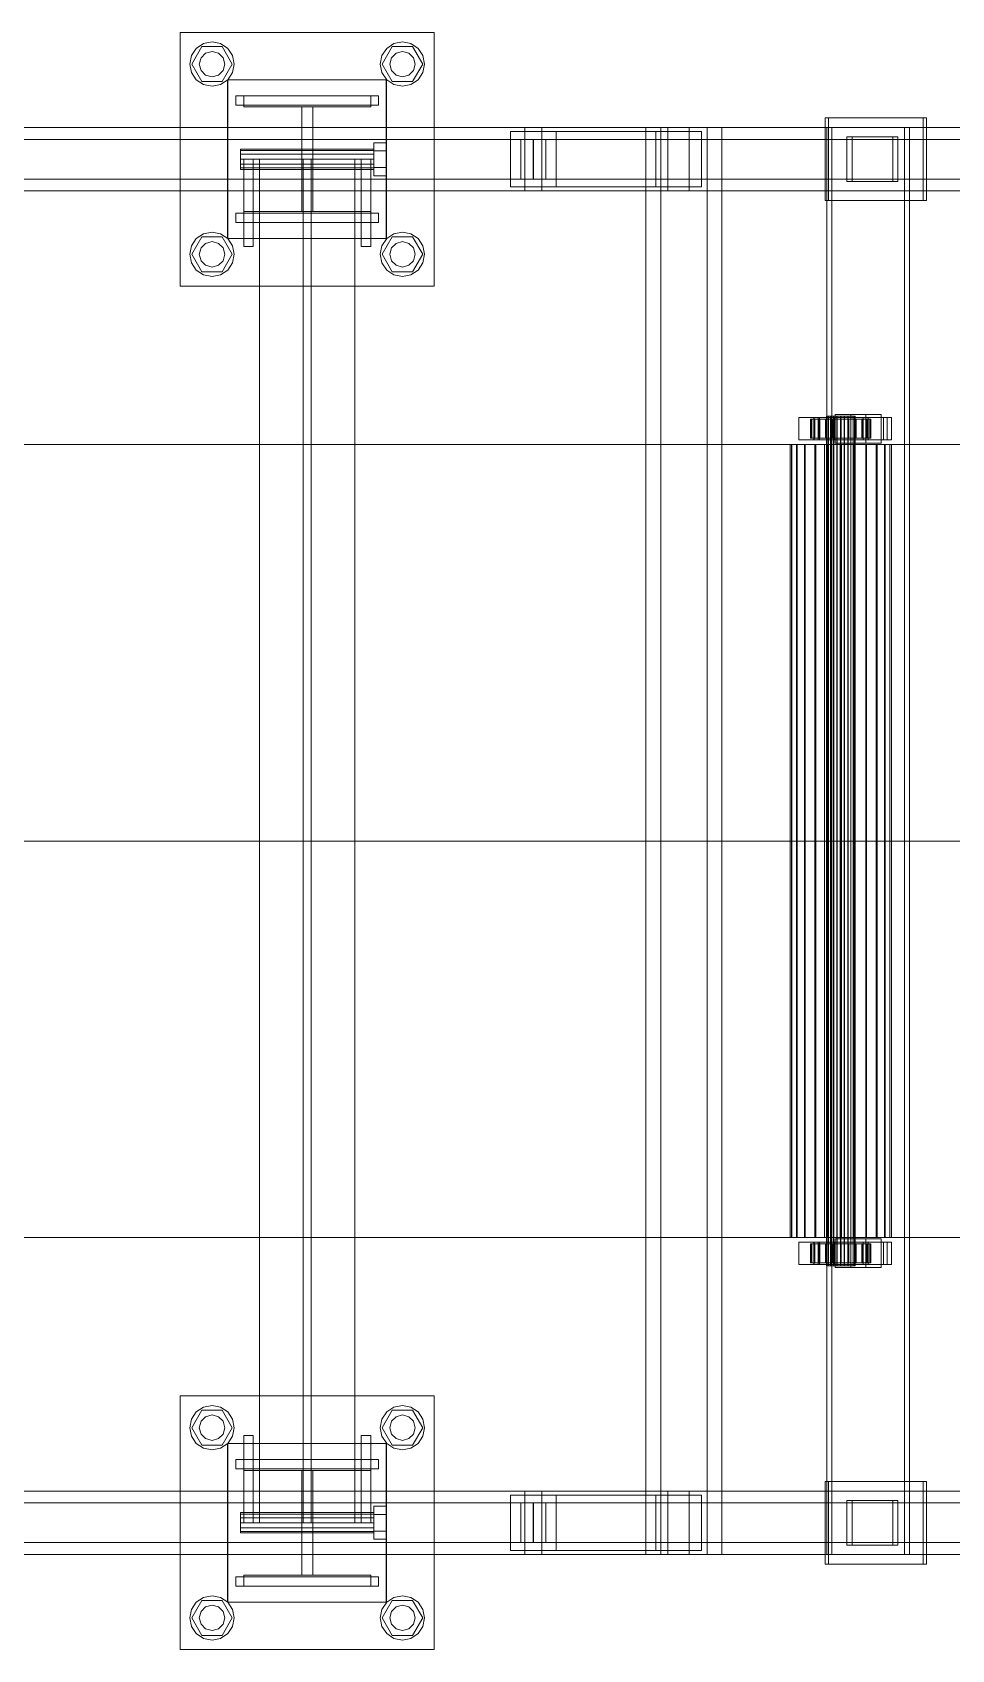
# Model space of a CAD drawing. Header units: millimetres. Extents: x -2500 to 58855, y -53268 to 6837.
# Drawn here: x 32913 to 33492, y -18510 to -17490 of the extents above; entities that cross this region are included whole.
import ezdxf

# ---------------------------------------------------------------- set-up
doc = ezdxf.new("R2010")
doc.units = ezdxf.units.MM
doc.layers.add('superior_C03', color=7, linetype='Continuous', lineweight=0)

msp = doc.modelspace()

# ---------------------------------------------------------------- linework, layer by layer
at = {"layer": 'superior_C03'}
for p, q in [((33005.949, -17650), (33005.949, -17490)), ((33005.949, -17490), (33165.949, -17490)), ((33165.949, -17490), (33165.949, -17650)), ((33013.015, -17504.642), (33016.05, -17500.101)), ((33013.149, -17510), (33019.549, -17498.915)), ((33016.05, -17500.101), (33020.592, -17497.066)), ((33019.021, -17506), (33021.949, -17503.072)), ((33019.549, -17498.915), (33032.349, -17498.915)), ((33020.592, -17497.066), (33025.949, -17496)), ((33021.949, -17503.072), (33025.949, -17502)), ((33025.949, -17496), (33031.307, -17497.066)), ((33025.949, -17502), (33029.949, -17503.072)), ((33029.949, -17503.072), (33032.877, -17506)), ((33031.307, -17497.066), (33035.849, -17500.101)), ((33032.349, -17498.915), (33038.749, -17510)), ((33035.849, -17500.101), (33038.884, -17504.642)), ((33133.015, -17504.642), (33136.05, -17500.101)), ((33133.149, -17510), (33139.549, -17498.915)), ((33136.05, -17500.101), (33140.592, -17497.066)), ((33139.021, -17506), (33141.949, -17503.072)), ((33139.549, -17498.915), (33152.349, -17498.915)), ((33140.592, -17497.066), (33145.949, -17496)), ((33141.949, -17503.072), (33145.949, -17502)), ((33145.949, -17496), (33151.307, -17497.066)), ((33145.949, -17502), (33149.949, -17503.072)), ((33149.949, -17503.072), (33152.877, -17506)), ((33151.307, -17497.066), (33155.849, -17500.101)), ((33152.349, -17498.915), (33158.749, -17510)), ((33155.849, -17500.101), (33158.884, -17504.642)), ((33011.949, -17510), (33013.015, -17504.642)), ((33013.015, -17515.358), (33011.949, -17510)), ((33019.549, -17521.085), (33013.149, -17510)), ((33017.949, -17510), (33019.021, -17506)), ((33019.021, -17514), (33017.949, -17510)), ((33038.749, -17510), (33032.349, -17521.085)), ((33032.877, -17506), (33033.949, -17510)), ((33033.949, -17510), (33032.877, -17514)), ((33038.884, -17504.642), (33039.949, -17510)), ((33039.949, -17510), (33038.884, -17515.358)), ((33131.949, -17510), (33133.015, -17504.642)), ((33133.015, -17515.358), (33131.949, -17510)), ((33139.549, -17521.085), (33133.149, -17510)), ((33137.949, -17510), (33139.021, -17506)), ((33139.021, -17514), (33137.949, -17510)), ((33158.749, -17510), (33152.349, -17521.085)), ((33152.877, -17506), (33153.949, -17510)), ((33153.949, -17510), (33152.877, -17514)), ((33158.884, -17504.642), (33159.949, -17510)), ((33159.949, -17510), (33158.884, -17515.358)), ((33016.05, -17519.899), (33013.015, -17515.358)), ((33020.592, -17522.934), (33016.05, -17519.899)), ((33021.949, -17516.928), (33019.021, -17514)), ((33032.349, -17521.085), (33019.549, -17521.085)), ((33025.949, -17524), (33020.592, -17522.934)), ((33025.949, -17518), (33021.949, -17516.928)), ((33029.949, -17516.928), (33025.949, -17518)), ((33031.307, -17522.934), (33025.949, -17524)), ((33032.877, -17514), (33029.949, -17516.928)), ((33035.849, -17519.899), (33031.307, -17522.934)), ((33035.68, -17620), (33035.68, -17520)), ((33035.68, -17520), (33135.68, -17520)), ((33038.884, -17515.358), (33035.849, -17519.899)), ((33035.949, -17620), (33035.949, -17520)), ((33035.949, -17520), (33135.949, -17520)), ((33136.05, -17519.899), (33133.015, -17515.358)), ((33135.68, -17520), (33135.68, -17620)), ((33135.949, -17520), (33135.949, -17620)), ((33140.592, -17522.934), (33136.05, -17519.899)), ((33141.949, -17516.928), (33139.021, -17514)), ((33152.349, -17521.085), (33139.549, -17521.085)), ((33145.949, -17524), (33140.592, -17522.934)), ((33145.949, -17518), (33141.949, -17516.928)), ((33149.949, -17516.928), (33145.949, -17518)), ((33151.307, -17522.934), (33145.949, -17524)), ((33152.877, -17514), (33149.949, -17516.928)), ((33155.849, -17519.899), (33151.307, -17522.934)), ((33158.884, -17515.358), (33155.849, -17519.899)), ((33040.949, -17530), (33130.949, -17530)), ((33040.949, -17536), (33040.949, -17530)), ((33045.949, -17537), (33045.949, -17530)), ((33045.949, -17530), (33125.949, -17530)), ((33125.949, -17530), (33125.949, -17537)), ((33130.949, -17536), (33130.949, -17530)), ((33040.949, -17536), (33130.949, -17536)), ((33125.949, -17537), (33045.949, -17537)), ((33082.449, -17603), (33082.449, -17537)), ((33082.449, -17537), (33089.449, -17537)), ((33089.449, -17537), (33089.449, -17603)), ((33223.029, -17550), (32067.364, -17550)), ((32078.137, -17550), (33233.801, -17550)), ((33313.247, -17550), (32157.583, -17550)), ((32171.048, -17550), (33326.713, -17550)), ((33242.861, -17552.5), (33213.969, -17552.5)), ((33213.969, -17552.5), (33213.969, -17587.5)), ((33305.534, -17552.5), (33213.969, -17552.5)), ((33223.029, -17550), (33223.029, -17590)), ((33233.801, -17550), (33223.029, -17550)), ((34378.693, -17550), (33223.029, -17550)), ((33233.801, -17590), (33233.801, -17550)), ((33233.801, -17550), (34389.466, -17550)), ((33242.861, -17587.5), (33242.861, -17552.5)), ((33242.861, -17552.5), (33334.426, -17552.5)), ((33337.895, -17550), (33299.372, -17550)), ((33299.372, -17550), (33299.372, -18450)), ((33308.798, -17550), (33299.372, -17550)), ((33305.534, -17587.5), (33305.534, -17552.5)), ((33305.534, -17552.5), (33334.426, -17552.5)), ((33308.798, -18450), (33308.798, -17550)), ((33308.798, -17550), (33347.32, -17550)), ((33313.247, -17550), (33313.247, -17590)), ((33326.713, -17550), (33313.247, -17550)), ((34468.912, -17550), (33313.247, -17550)), ((33326.713, -17590), (33326.713, -17550)), ((33326.713, -17550), (34482.377, -17550)), ((33334.426, -17552.5), (33334.426, -17587.5)), ((33337.895, -18450), (33337.895, -17550)), ((33337.895, -17550), (33347.32, -17550)), ((33347.32, -17550), (33347.32, -18450)), ((33474.002, -17544), (33412.367, -17544)), ((33412.367, -17544), (33412.367, -17596)), ((33414.521, -17544), (33412.367, -17544)), ((33462.26, -17550), (33413.337, -17550)), ((33413.337, -17550), (33413.337, -18450)), ((33416.569, -17550), (33413.337, -17550)), ((33414.521, -17596), (33414.521, -17544)), ((33414.521, -17544), (33476.157, -17544)), ((33416.569, -18450), (33416.569, -17550)), ((33416.569, -17550), (33465.492, -17550)), ((33462.26, -18450), (33462.26, -17550)), ((33462.26, -17550), (33465.492, -17550)), ((33465.492, -17550), (33465.492, -18450)), ((33474.002, -17596), (33474.002, -17544)), ((33474.002, -17544), (33476.157, -17544)), ((33476.157, -17544), (33476.157, -17596)), ((33220.59, -17557.5), (32156.491, -17557.5)), ((32172.14, -17557.5), (33236.24, -17557.5)), ((33043.949, -17564.457), (33043.949, -17563.6)), ((33127.949, -17563.6), (33043.949, -17563.6)), ((33127.949, -17564.8), (33127.949, -17559.6)), ((33135.949, -17559.6), (33127.949, -17559.6)), ((33127.949, -17563.6), (33127.949, -17564.457)), ((33135.949, -17559.6), (33135.949, -17564.8)), ((33220.59, -17557.5), (33220.59, -17582.5)), ((33236.24, -17557.5), (33220.59, -17557.5)), ((33228.466, -17557.5), (33228.364, -17557.5)), ((33228.364, -17557.5), (33228.364, -17582.5)), ((33228.364, -17557.5), (34475.593, -17557.5)), ((33228.466, -17582.5), (33228.466, -17557.5)), ((34475.696, -17557.5), (33228.466, -17557.5)), ((33236.24, -17582.5), (33236.24, -17557.5)), ((33454.937, -17556), (33426.046, -17556)), ((33426.046, -17556), (33426.046, -17584)), ((33429.277, -17556), (33426.046, -17556)), ((33429.277, -17584), (33429.277, -17556)), ((33429.277, -17556), (33458.169, -17556)), ((33454.937, -17584), (33454.937, -17556)), ((33454.937, -17556), (33458.169, -17556)), ((33458.169, -17556), (33458.169, -17584)), ((33043.949, -17564.457), (33043.949, -17566.8)), ((33043.949, -17564.457), (33127.949, -17564.457)), ((33043.949, -17566.8), (33043.949, -17570)), ((33043.949, -17566.8), (33127.949, -17566.8)), ((33043.949, -17570), (33043.949, -17573.2)), ((33043.949, -17570), (33127.949, -17570)), ((33043.949, -17573.2), (33043.949, -17575.543)), ((33043.949, -17573.2), (33127.949, -17573.2)), ((33045.949, -17570), (33045.949, -17625)), ((33045.949, -17570), (33051.949, -17570)), ((33051.949, -17570), (33051.949, -17625)), ((33115.949, -17570), (33055.949, -17570)), ((33055.949, -17570), (33055.949, -18430)), ((33088.449, -17570), (33083.449, -17570)), ((33083.449, -17570), (33083.449, -18430)), ((33088.449, -18430), (33088.449, -17570)), ((33115.949, -18430), (33115.949, -17570)), ((33119.949, -17570), (33119.949, -17625)), ((33119.949, -17570), (33125.949, -17570)), ((33125.949, -17570), (33125.949, -17625)), ((33127.949, -17564.457), (33127.949, -17566.8)), ((33127.949, -17564.8), (33127.949, -17575.2)), ((33127.949, -17564.8), (33135.949, -17564.8)), ((33127.949, -17566.8), (33127.949, -17570)), ((33127.949, -17570), (33127.949, -17573.2)), ((33127.949, -17573.2), (33127.949, -17575.543)), ((33135.949, -17564.8), (33135.949, -17575.2)), ((32156.491, -17582.5), (33220.59, -17582.5)), ((32172.14, -17582.5), (33236.24, -17582.5)), ((33043.949, -17575.543), (33043.949, -17576.4)), ((33043.949, -17575.543), (33127.949, -17575.543)), ((33043.949, -17576.4), (33127.949, -17576.4)), ((33127.949, -17575.2), (33127.949, -17580.4)), ((33127.949, -17575.2), (33135.949, -17575.2)), ((33127.949, -17575.543), (33127.949, -17576.4)), ((33127.949, -17580.4), (33135.949, -17580.4)), ((33135.949, -17575.2), (33135.949, -17580.4)), ((33220.59, -17582.5), (33236.24, -17582.5)), ((33228.364, -17582.5), (33228.466, -17582.5)), ((33228.364, -17582.5), (34475.593, -17582.5)), ((33228.466, -17582.5), (34475.696, -17582.5)), ((33426.046, -17584), (33454.937, -17584)), ((33426.046, -17584), (33429.277, -17584)), ((33458.169, -17584), (33429.277, -17584)), ((33458.169, -17584), (33454.937, -17584)), ((32067.364, -17590), (33223.029, -17590)), ((32078.137, -17590), (33233.801, -17590)), ((32157.583, -17590), (33313.247, -17590)), ((32171.048, -17590), (33326.713, -17590)), ((33213.969, -17587.5), (33242.861, -17587.5)), ((33305.534, -17587.5), (33213.969, -17587.5)), ((33223.029, -17590), (33233.801, -17590)), ((33223.029, -17590), (34378.693, -17590)), ((33233.801, -17590), (34389.466, -17590)), ((33334.426, -17587.5), (33242.861, -17587.5)), ((33334.426, -17587.5), (33305.534, -17587.5)), ((33313.247, -17590), (33326.713, -17590)), ((33313.247, -17590), (34468.912, -17590)), ((33326.713, -17590), (34482.377, -17590)), ((33040.949, -17604), (33130.949, -17604)), ((33040.949, -17610), (33040.949, -17604)), ((33045.949, -17610), (33045.949, -17603)), ((33045.949, -17603), (33125.949, -17603)), ((33089.449, -17603), (33082.449, -17603)), ((33125.949, -17603), (33125.949, -17610)), ((33130.949, -17610), (33130.949, -17604)), ((33412.367, -17596), (33474.002, -17596)), ((33412.367, -17596), (33414.521, -17596)), ((33476.157, -17596), (33414.521, -17596)), ((33476.157, -17596), (33474.002, -17596)), ((33040.949, -17610), (33130.949, -17610)), ((33125.949, -17610), (33045.949, -17610)), ((33011.949, -17630), (33013.015, -17624.642)), ((33013.015, -17624.642), (33016.05, -17620.101)), ((33013.149, -17630), (33019.549, -17618.915)), ((33016.05, -17620.101), (33020.592, -17617.066)), ((33019.021, -17626), (33021.949, -17623.072)), ((33019.549, -17618.915), (33032.349, -17618.915)), ((33020.592, -17617.066), (33025.949, -17616)), ((33021.949, -17623.072), (33025.949, -17622)), ((33025.949, -17616), (33031.307, -17617.066)), ((33025.949, -17622), (33029.949, -17623.072)), ((33029.949, -17623.072), (33032.877, -17626)), ((33031.307, -17617.066), (33035.849, -17620.101)), ((33032.349, -17618.915), (33038.749, -17630)), ((33135.68, -17620), (33035.68, -17620)), ((33035.849, -17620.101), (33038.884, -17624.642)), ((33135.949, -17620), (33035.949, -17620)), ((33038.884, -17624.642), (33039.949, -17630)), ((33045.949, -17625), (33051.949, -17625)), ((33119.949, -17625), (33125.949, -17625)), ((33131.949, -17630), (33133.015, -17624.642)), ((33133.015, -17624.642), (33136.05, -17620.101)), ((33133.149, -17630), (33139.549, -17618.915)), ((33136.05, -17620.101), (33140.592, -17617.066)), ((33139.021, -17626), (33141.949, -17623.072)), ((33139.549, -17618.915), (33152.349, -17618.915)), ((33140.592, -17617.066), (33145.949, -17616)), ((33141.949, -17623.072), (33145.949, -17622)), ((33145.949, -17616), (33151.307, -17617.066)), ((33145.949, -17622), (33149.949, -17623.072)), ((33149.949, -17623.072), (33152.877, -17626)), ((33151.307, -17617.066), (33155.849, -17620.101)), ((33152.349, -17618.915), (33158.749, -17630)), ((33155.849, -17620.101), (33158.884, -17624.642)), ((33158.884, -17624.642), (33159.949, -17630)), ((33013.015, -17635.358), (33011.949, -17630)), ((33016.05, -17639.899), (33013.015, -17635.358)), ((33019.549, -17641.085), (33013.149, -17630)), ((33017.949, -17630), (33019.021, -17626)), ((33019.021, -17634), (33017.949, -17630)), ((33021.949, -17636.928), (33019.021, -17634)), ((33032.877, -17634), (33029.949, -17636.928)), ((33038.749, -17630), (33032.349, -17641.085)), ((33032.877, -17626), (33033.949, -17630)), ((33033.949, -17630), (33032.877, -17634)), ((33038.884, -17635.358), (33035.849, -17639.899)), ((33039.949, -17630), (33038.884, -17635.358)), ((33133.015, -17635.358), (33131.949, -17630)), ((33136.05, -17639.899), (33133.015, -17635.358)), ((33139.549, -17641.085), (33133.149, -17630)), ((33137.949, -17630), (33139.021, -17626)), ((33139.021, -17634), (33137.949, -17630)), ((33141.949, -17636.928), (33139.021, -17634)), ((33152.877, -17634), (33149.949, -17636.928)), ((33158.749, -17630), (33152.349, -17641.085)), ((33152.877, -17626), (33153.949, -17630)), ((33153.949, -17630), (33152.877, -17634)), ((33158.884, -17635.358), (33155.849, -17639.899)), ((33159.949, -17630), (33158.884, -17635.358)), ((33020.592, -17642.934), (33016.05, -17639.899)), ((33032.349, -17641.085), (33019.549, -17641.085)), ((33025.949, -17644), (33020.592, -17642.934)), ((33025.949, -17638), (33021.949, -17636.928)), ((33029.949, -17636.928), (33025.949, -17638)), ((33031.307, -17642.934), (33025.949, -17644)), ((33035.849, -17639.899), (33031.307, -17642.934)), ((33140.592, -17642.934), (33136.05, -17639.899)), ((33152.349, -17641.085), (33139.549, -17641.085)), ((33145.949, -17644), (33140.592, -17642.934)), ((33145.949, -17638), (33141.949, -17636.928)), ((33149.949, -17636.928), (33145.949, -17638)), ((33151.307, -17642.934), (33145.949, -17644)), ((33155.849, -17639.899), (33151.307, -17642.934)), ((33165.949, -17650), (33005.949, -17650)), ((33405.391, -17733), (33395.76, -17733)), ((33395.76, -17733), (33395.76, -17747)), ((33408.687, -17733), (33395.76, -17733)), ((33403.774, -17734), (33403.18, -17734)), ((33403.18, -17734), (33413.179, -17734)), ((33403.18, -17746), (33403.18, -17734)), ((33403.18, -17734), (33403.88, -17734)), ((33405.622, -17734), (33403.774, -17734)), ((33403.774, -17734), (33413.46, -17734)), ((33403.774, -17746), (33403.774, -17734)), ((33403.88, -17734), (33413.511, -17734)), ((33403.88, -17746), (33403.88, -17734)), ((33403.88, -17734), (33405.828, -17734)), ((33451.486, -17733), (33405.259, -17733)), ((33405.259, -17733), (33405.259, -17747)), ((33407.952, -17733), (33405.259, -17733)), ((33405.391, -17747), (33405.391, -17733)), ((33405.391, -17733), (33418.318, -17733)), ((33408.598, -17734), (33405.622, -17734)), ((33405.622, -17734), (33414.336, -17734)), ((33405.622, -17746), (33405.622, -17734)), ((33405.828, -17734), (33414.434, -17734)), ((33405.828, -17746), (33405.828, -17734)), ((33405.828, -17734), (33408.89, -17734)), ((33407.952, -17747), (33407.952, -17733)), ((33407.952, -17733), (33454.179, -17733)), ((33412.5, -17734), (33408.598, -17734)), ((33408.598, -17734), (33415.746, -17734)), ((33408.598, -17746), (33408.598, -17734)), ((33408.687, -17747), (33408.687, -17733)), ((33408.687, -17733), (33418.318, -17733)), ((33408.89, -17734), (33415.884, -17734)), ((33408.89, -17746), (33408.89, -17734)), ((33408.89, -17734), (33412.858, -17734)), ((33417.062, -17734), (33412.5, -17734)), ((33412.5, -17734), (33417.594, -17734)), ((33412.5, -17746), (33412.5, -17734)), ((33412.858, -17734), (33417.764, -17734)), ((33412.858, -17746), (33412.858, -17734)), ((33412.858, -17734), (33417.461, -17734)), ((33413.46, -17732), (33413.179, -17732)), ((33413.179, -17732), (33413.511, -17732)), ((33413.179, -18268), (33413.179, -17732)), ((33413.179, -17734), (33413.46, -17734)), ((33413.179, -17734), (33413.179, -17746)), ((33413.511, -17734), (33413.179, -17734)), ((33414.336, -17732), (33413.46, -17732)), ((33413.46, -18268), (33413.46, -17732)), ((33413.46, -17734), (33414.336, -17734)), ((33413.46, -17734), (33413.46, -17746)), ((33413.511, -17732), (33414.434, -17732)), ((33413.511, -18268), (33413.511, -17732)), ((33413.511, -17734), (33413.511, -17746)), ((33414.434, -17734), (33413.511, -17734)), ((33415.746, -17732), (33414.336, -17732)), ((33414.336, -18268), (33414.336, -17732)), ((33414.336, -17734), (33415.746, -17734)), ((33414.336, -17734), (33414.336, -17746)), ((33414.434, -17732), (33415.884, -17732)), ((33414.434, -18268), (33414.434, -17732)), ((33414.434, -17734), (33414.434, -17746)), ((33415.884, -17734), (33414.434, -17734)), ((33417.594, -17732), (33415.746, -17732)), ((33415.746, -18268), (33415.746, -17732)), ((33415.746, -17734), (33417.594, -17734)), ((33415.746, -17734), (33415.746, -17746)), ((33415.884, -17732), (33417.764, -17732)), ((33415.884, -18268), (33415.884, -17732)), ((33415.884, -17734), (33415.884, -17746)), ((33417.764, -17734), (33415.884, -17734)), ((33421.972, -17734), (33417.062, -17734)), ((33417.062, -17734), (33419.755, -17734)), ((33417.062, -17746), (33417.062, -17734)), ((33417.461, -17734), (33419.944, -17734)), ((33417.461, -17746), (33417.461, -17734)), ((33417.461, -17734), (33422.385, -17734)), ((33419.755, -17732), (33417.594, -17732)), ((33417.594, -18268), (33417.594, -17732)), ((33417.594, -17734), (33419.755, -17734)), ((33417.594, -17734), (33417.594, -17746)), ((33417.764, -17732), (33419.944, -17732)), ((33417.764, -18268), (33417.764, -17732)), ((33417.764, -17734), (33417.764, -17746)), ((33419.944, -17734), (33417.764, -17734)), ((33418.318, -17733), (33418.318, -17747)), ((33438.003, -17731), (33418.742, -17731)), ((33418.742, -17731), (33418.742, -17749)), ((33428.437, -17731), (33418.742, -17731)), ((33422.081, -17732), (33419.755, -17732)), ((33419.755, -18268), (33419.755, -17732)), ((33419.755, -17734), (33422.081, -17734)), ((33419.755, -17734), (33419.755, -17746)), ((33419.944, -17732), (33422.276, -17732)), ((33419.944, -18268), (33419.944, -17732)), ((33419.944, -17734), (33419.944, -17746)), ((33422.276, -17734), (33419.944, -17734)), ((33426.896, -17734), (33421.972, -17734)), ((33421.972, -17734), (33422.081, -17734)), ((33421.972, -17746), (33421.972, -17734)), ((33424.413, -17732), (33422.081, -17732)), ((33422.081, -18268), (33422.081, -17732)), ((33422.081, -17734), (33424.413, -17734)), ((33422.081, -17734), (33422.081, -17746)), ((33422.276, -17732), (33424.602, -17732)), ((33422.276, -18268), (33422.276, -17732)), ((33422.385, -17734), (33422.276, -17734)), ((33422.276, -17734), (33422.276, -17746)), ((33424.602, -17734), (33422.276, -17734)), ((33422.385, -17746), (33422.385, -17734)), ((33422.385, -17734), (33427.295, -17734)), ((33426.593, -17732), (33424.413, -17732)), ((33424.413, -18268), (33424.413, -17732)), ((33426.896, -17734), (33424.413, -17734)), ((33424.413, -17734), (33426.593, -17734)), ((33424.413, -17734), (33424.413, -17746)), ((33424.602, -17732), (33426.763, -17732)), ((33424.602, -18268), (33424.602, -17732)), ((33427.295, -17734), (33424.602, -17734)), ((33424.602, -17734), (33424.602, -17746)), ((33426.763, -17734), (33424.602, -17734)), ((33436.209, -17733), (33426.578, -17733)), ((33426.578, -17733), (33426.578, -17747)), ((33439.505, -17733), (33426.578, -17733)), ((33428.473, -17732), (33426.593, -17732)), ((33426.593, -18268), (33426.593, -17732)), ((33431.499, -17734), (33426.593, -17734)), ((33426.593, -17734), (33428.473, -17734)), ((33426.593, -17734), (33426.593, -17746)), ((33426.763, -17732), (33428.611, -17732)), ((33426.763, -18268), (33426.763, -17732)), ((33431.857, -17734), (33426.763, -17734)), ((33426.763, -17734), (33426.763, -17746)), ((33428.611, -17734), (33426.763, -17734)), ((33431.499, -17734), (33426.896, -17734)), ((33426.896, -17746), (33426.896, -17734)), ((33427.295, -17746), (33427.295, -17734)), ((33427.295, -17734), (33431.857, -17734)), ((33428.437, -17749), (33428.437, -17731)), ((33428.437, -17731), (33447.698, -17731)), ((33429.923, -17732), (33428.473, -17732)), ((33428.473, -18268), (33428.473, -17732)), ((33435.467, -17734), (33428.473, -17734)), ((33428.473, -17734), (33429.923, -17734)), ((33428.473, -17734), (33428.473, -17746)), ((33428.611, -17732), (33430.021, -17732)), ((33428.611, -18268), (33428.611, -17732)), ((33435.759, -17734), (33428.611, -17734)), ((33428.611, -17734), (33428.611, -17746)), ((33430.021, -17734), (33428.611, -17734)), ((33430.846, -17732), (33429.923, -17732)), ((33429.923, -18268), (33429.923, -17732)), ((33438.529, -17734), (33429.923, -17734)), ((33429.923, -17734), (33430.846, -17734)), ((33429.923, -17734), (33429.923, -17746)), ((33430.021, -17732), (33430.897, -17732)), ((33430.021, -18268), (33430.021, -17732)), ((33438.735, -17734), (33430.021, -17734)), ((33430.021, -17734), (33430.021, -17746)), ((33430.897, -17734), (33430.021, -17734)), ((33431.178, -17732), (33430.846, -17732)), ((33430.846, -17732), (33430.846, -18268)), ((33430.846, -17734), (33440.477, -17734)), ((33430.846, -17746), (33430.846, -17734)), ((33430.846, -17734), (33431.178, -17734)), ((33430.897, -17732), (33431.178, -17732)), ((33430.897, -18268), (33430.897, -17732)), ((33440.583, -17734), (33430.897, -17734)), ((33430.897, -17734), (33430.897, -17746)), ((33431.178, -17734), (33430.897, -17734)), ((33431.178, -18268), (33431.178, -17732)), ((33441.177, -17734), (33431.178, -17734)), ((33431.178, -17734), (33431.178, -17746)), ((33435.467, -17734), (33431.499, -17734)), ((33431.499, -17746), (33431.499, -17734)), ((33431.857, -17746), (33431.857, -17734)), ((33431.857, -17734), (33435.759, -17734)), ((33438.529, -17734), (33435.467, -17734)), ((33435.467, -17746), (33435.467, -17734)), ((33435.759, -17746), (33435.759, -17734)), ((33435.759, -17734), (33438.735, -17734)), ((33436.209, -17747), (33436.209, -17733)), ((33436.209, -17733), (33449.135, -17733)), ((33438.003, -17749), (33438.003, -17731)), ((33438.003, -17731), (33447.698, -17731)), ((33440.477, -17734), (33438.529, -17734)), ((33438.529, -17746), (33438.529, -17734)), ((33438.735, -17746), (33438.735, -17734)), ((33438.735, -17734), (33440.583, -17734)), ((33439.505, -17747), (33439.505, -17733)), ((33439.505, -17733), (33449.135, -17733)), ((33440.477, -17734), (33440.477, -17746)), ((33441.177, -17734), (33440.477, -17734)), ((33440.583, -17746), (33440.583, -17734)), ((33440.583, -17734), (33441.177, -17734)), ((33441.177, -17746), (33441.177, -17734)), ((33447.698, -17731), (33447.698, -17749)), ((33449.135, -17733), (33449.135, -17747)), ((33451.486, -17747), (33451.486, -17733)), ((33451.486, -17733), (33454.179, -17733)), ((33454.179, -17733), (33454.179, -17747)), ((33395.76, -17747), (33405.391, -17747)), ((33395.76, -17747), (33408.687, -17747)), ((33413.179, -17746), (33403.18, -17746)), ((33403.18, -17746), (33403.774, -17746)), ((33403.88, -17746), (33403.18, -17746)), ((33413.46, -17746), (33403.774, -17746)), ((33403.774, -17746), (33405.622, -17746)), ((33413.511, -17746), (33403.88, -17746)), ((33405.828, -17746), (33403.88, -17746)), ((33405.259, -17747), (33451.486, -17747)), ((33405.259, -17747), (33407.952, -17747)), ((33418.318, -17747), (33405.391, -17747)), ((33414.336, -17746), (33405.622, -17746)), ((33405.622, -17746), (33408.598, -17746)), ((33414.434, -17746), (33405.828, -17746)), ((33408.89, -17746), (33405.828, -17746)), ((33454.179, -17747), (33407.952, -17747)), ((33415.746, -17746), (33408.598, -17746)), ((33408.598, -17746), (33412.5, -17746)), ((33418.318, -17747), (33408.687, -17747)), ((33415.884, -17746), (33408.89, -17746)), ((33412.858, -17746), (33408.89, -17746)), ((33417.594, -17746), (33412.5, -17746)), ((33412.5, -17746), (33417.062, -17746)), ((33417.764, -17746), (33412.858, -17746)), ((33417.461, -17746), (33412.858, -17746)), ((33413.46, -17746), (33413.179, -17746)), ((33413.179, -17746), (33413.511, -17746)), ((33414.336, -17746), (33413.46, -17746)), ((33413.511, -17746), (33414.434, -17746)), ((33415.746, -17746), (33414.336, -17746)), ((33414.434, -17746), (33415.884, -17746)), ((33417.594, -17746), (33415.746, -17746)), ((33415.884, -17746), (33417.764, -17746)), ((33419.755, -17746), (33417.062, -17746)), ((33417.062, -17746), (33421.972, -17746)), ((33419.944, -17746), (33417.461, -17746)), ((33422.385, -17746), (33417.461, -17746)), ((33419.755, -17746), (33417.594, -17746)), ((33417.764, -17746), (33419.944, -17746)), ((33422.081, -17746), (33419.755, -17746)), ((33419.944, -17746), (33422.276, -17746)), ((33422.081, -17746), (33421.972, -17746)), ((33421.972, -17746), (33426.896, -17746)), ((33424.413, -17746), (33422.081, -17746)), ((33422.276, -17746), (33422.385, -17746)), ((33422.276, -17746), (33424.602, -17746)), ((33427.295, -17746), (33422.385, -17746)), ((33426.593, -17746), (33424.413, -17746)), ((33424.413, -17746), (33426.896, -17746)), ((33424.602, -17746), (33427.295, -17746)), ((33424.602, -17746), (33426.763, -17746)), ((33426.578, -17747), (33436.209, -17747)), ((33426.578, -17747), (33439.505, -17747)), ((33428.473, -17746), (33426.593, -17746)), ((33426.593, -17746), (33431.499, -17746)), ((33426.763, -17746), (33431.857, -17746)), ((33426.763, -17746), (33428.611, -17746)), ((33426.896, -17746), (33431.499, -17746)), ((33431.857, -17746), (33427.295, -17746)), ((33429.923, -17746), (33428.473, -17746)), ((33428.473, -17746), (33435.467, -17746)), ((33428.611, -17746), (33435.759, -17746)), ((33428.611, -17746), (33430.021, -17746)), ((33430.846, -17746), (33429.923, -17746)), ((33429.923, -17746), (33438.529, -17746)), ((33430.021, -17746), (33438.735, -17746)), ((33430.021, -17746), (33430.897, -17746)), ((33440.477, -17746), (33430.846, -17746)), ((33431.178, -17746), (33430.846, -17746)), ((33430.897, -17746), (33440.583, -17746)), ((33430.897, -17746), (33431.178, -17746)), ((33431.178, -17746), (33441.177, -17746)), ((33431.499, -17746), (33435.467, -17746)), ((33435.759, -17746), (33431.857, -17746)), ((33435.467, -17746), (33438.529, -17746)), ((33438.735, -17746), (33435.759, -17746)), ((33449.135, -17747), (33436.209, -17747)), ((33438.529, -17746), (33440.477, -17746)), ((33440.583, -17746), (33438.735, -17746)), ((33449.135, -17747), (33439.505, -17747)), ((33440.477, -17746), (33441.177, -17746)), ((33441.177, -17746), (33440.583, -17746)), ((33454.179, -17747), (33451.486, -17747)), ((27467.597, -17750), (36944.047, -17750)), ((36945.393, -17750), (27468.944, -17750)), ((32468.152, -17750), (33411.945, -17750)), ((33413.561, -17750), (32469.768, -17750)), ((33391.181, -17750), (33390.18, -17750)), ((33390.18, -17750), (33391.361, -17750)), ((33390.18, -18250), (33390.18, -17750)), ((33394.293, -17750), (33391.181, -17750)), ((33391.181, -18250), (33391.181, -17750)), ((33391.361, -17750), (33394.641, -17750)), ((33391.361, -18250), (33391.361, -17750)), ((33399.306, -17750), (33394.293, -17750)), ((33394.293, -18250), (33394.293, -17750)), ((33394.641, -17750), (33399.799, -17750)), ((33394.641, -18250), (33394.641, -17750)), ((33405.878, -17750), (33399.306, -17750)), ((33399.306, -18250), (33399.306, -17750)), ((33399.799, -17750), (33406.481, -17750)), ((33399.799, -18250), (33399.799, -17750)), ((33413.561, -17750), (33405.878, -17750)), ((33405.878, -18250), (33405.878, -17750)), ((33406.481, -17750), (33414.233, -17750)), ((33406.481, -18250), (33406.481, -17750)), ((33411.945, -17750), (33411.945, -18000)), ((33411.945, -17750), (33413.561, -17750)), ((33411.945, -17750), (34355.738, -17750)), ((33413.561, -18000), (33413.561, -17750)), ((34357.353, -17750), (33413.561, -17750)), ((33421.83, -17750), (33413.561, -17750)), ((33413.561, -18250), (33413.561, -17750)), ((33414.233, -17750), (33422.527, -17750)), ((33414.233, -18250), (33414.233, -17750)), ((33418.742, -17749), (33438.003, -17749)), ((33428.437, -17749), (33418.742, -17749)), ((33430.124, -17750), (33421.83, -17750)), ((33421.83, -18250), (33421.83, -17750)), ((33422.527, -17750), (33430.796, -17750)), ((33422.527, -18250), (33422.527, -17750)), ((33447.698, -17749), (33428.437, -17749)), ((33437.876, -17750), (33430.124, -17750)), ((33430.124, -18250), (33430.124, -17750)), ((33430.796, -17750), (33438.479, -17750)), ((33430.796, -18250), (33430.796, -17750)), ((33444.558, -17750), (33437.876, -17750)), ((33437.876, -18250), (33437.876, -17750)), ((33447.698, -17749), (33438.003, -17749)), ((33438.479, -17750), (33445.051, -17750)), ((33438.479, -18250), (33438.479, -17750)), ((33449.716, -17750), (33444.558, -17750)), ((33444.558, -18250), (33444.558, -17750)), ((33445.051, -17750), (33450.064, -17750)), ((33445.051, -18250), (33445.051, -17750)), ((33452.996, -17750), (33449.716, -17750)), ((33449.716, -18250), (33449.716, -17750)), ((33450.064, -17750), (33453.176, -17750)), ((33450.064, -18250), (33450.064, -17750)), ((33454.177, -17750), (33452.996, -17750)), ((33452.996, -17750), (33452.996, -18250)), ((33453.176, -17750), (33454.177, -17750)), ((33453.176, -18250), (33453.176, -17750)), ((33454.177, -18250), (33454.177, -17750)), ((32468.152, -18000), (33411.945, -18000)), ((33413.561, -18000), (32469.768, -18000)), ((33411.945, -18000), (33411.945, -18250)), ((33411.945, -18000), (34355.738, -18000)), ((33413.561, -18250), (33413.561, -18000)), ((34357.353, -18000), (33413.561, -18000)), ((36944.047, -18250), (27467.597, -18250)), ((27468.944, -18250), (36945.393, -18250)), ((32468.152, -18250), (33411.945, -18250)), ((32469.768, -18250), (33413.561, -18250)), ((33391.361, -18250), (33390.18, -18250)), ((33390.18, -18250), (33391.181, -18250)), ((33391.181, -18250), (33394.293, -18250)), ((33394.641, -18250), (33391.361, -18250)), ((33394.293, -18250), (33399.306, -18250)), ((33399.799, -18250), (33394.641, -18250)), ((33405.391, -18253), (33395.76, -18253)), ((33395.76, -18253), (33395.76, -18267)), ((33408.687, -18253), (33395.76, -18253)), ((33399.306, -18250), (33405.878, -18250)), ((33406.481, -18250), (33399.799, -18250)), ((33403.774, -18254), (33403.18, -18254)), ((33403.18, -18254), (33413.179, -18254)), ((33403.18, -18266), (33403.18, -18254)), ((33403.18, -18254), (33403.88, -18254)), ((33405.622, -18254), (33403.774, -18254)), ((33403.774, -18254), (33413.46, -18254)), ((33403.774, -18266), (33403.774, -18254)), ((33403.88, -18254), (33413.511, -18254)), ((33403.88, -18266), (33403.88, -18254)), ((33403.88, -18254), (33405.828, -18254)), ((33451.486, -18253), (33405.259, -18253)), ((33405.259, -18253), (33405.259, -18267)), ((33407.952, -18253), (33405.259, -18253)), ((33405.391, -18267), (33405.391, -18253)), ((33405.391, -18253), (33418.318, -18253)), ((33408.598, -18254), (33405.622, -18254)), ((33405.622, -18254), (33414.336, -18254)), ((33405.622, -18266), (33405.622, -18254)), ((33405.828, -18254), (33414.434, -18254)), ((33405.828, -18266), (33405.828, -18254)), ((33405.828, -18254), (33408.89, -18254)), ((33405.878, -18250), (33413.561, -18250)), ((33414.233, -18250), (33406.481, -18250)), ((33407.952, -18267), (33407.952, -18253)), ((33407.952, -18253), (33454.179, -18253)), ((33412.5, -18254), (33408.598, -18254)), ((33408.598, -18254), (33415.746, -18254)), ((33408.598, -18266), (33408.598, -18254)), ((33408.687, -18267), (33408.687, -18253)), ((33408.687, -18253), (33418.318, -18253)), ((33408.89, -18254), (33415.884, -18254)), ((33408.89, -18266), (33408.89, -18254)), ((33408.89, -18254), (33412.858, -18254)), ((33411.945, -18250), (33413.561, -18250)), ((33411.945, -18250), (34355.738, -18250)), ((33417.062, -18254), (33412.5, -18254)), ((33412.5, -18254), (33417.594, -18254)), ((33412.5, -18266), (33412.5, -18254)), ((33412.858, -18254), (33417.764, -18254)), ((33412.858, -18266), (33412.858, -18254)), ((33412.858, -18254), (33417.461, -18254)), ((33413.179, -18254), (33413.46, -18254)), ((33413.179, -18254), (33413.179, -18266)), ((33413.511, -18254), (33413.179, -18254)), ((33413.46, -18254), (33414.336, -18254)), ((33413.46, -18254), (33413.46, -18266)), ((33413.511, -18254), (33413.511, -18266)), ((33414.434, -18254), (33413.511, -18254)), ((33413.561, -18250), (34357.353, -18250)), ((33413.561, -18250), (33421.83, -18250)), ((33422.527, -18250), (33414.233, -18250)), ((33414.336, -18254), (33415.746, -18254)), ((33414.336, -18254), (33414.336, -18266)), ((33414.434, -18254), (33414.434, -18266)), ((33415.884, -18254), (33414.434, -18254)), ((33415.746, -18254), (33417.594, -18254)), ((33415.746, -18254), (33415.746, -18266)), ((33415.884, -18254), (33415.884, -18266)), ((33417.764, -18254), (33415.884, -18254)), ((33421.972, -18254), (33417.062, -18254)), ((33417.062, -18254), (33419.755, -18254)), ((33417.062, -18266), (33417.062, -18254)), ((33417.461, -18254), (33419.944, -18254)), ((33417.461, -18266), (33417.461, -18254)), ((33417.461, -18254), (33422.385, -18254)), ((33417.594, -18254), (33419.755, -18254)), ((33417.594, -18254), (33417.594, -18266)), ((33417.764, -18254), (33417.764, -18266)), ((33419.944, -18254), (33417.764, -18254)), ((33418.318, -18253), (33418.318, -18267)), ((33438.003, -18251), (33418.742, -18251)), ((33418.742, -18251), (33418.742, -18269)), ((33428.437, -18251), (33418.742, -18251)), ((33419.755, -18254), (33422.081, -18254)), ((33419.755, -18254), (33419.755, -18266)), ((33419.944, -18254), (33419.944, -18266)), ((33422.276, -18254), (33419.944, -18254)), ((33421.83, -18250), (33430.124, -18250)), ((33426.896, -18254), (33421.972, -18254)), ((33421.972, -18254), (33422.081, -18254)), ((33421.972, -18266), (33421.972, -18254)), ((33422.081, -18254), (33424.413, -18254)), ((33422.081, -18254), (33422.081, -18266)), ((33422.385, -18254), (33422.276, -18254)), ((33422.276, -18254), (33422.276, -18266)), ((33424.602, -18254), (33422.276, -18254)), ((33422.385, -18266), (33422.385, -18254)), ((33422.385, -18254), (33427.295, -18254)), ((33430.796, -18250), (33422.527, -18250)), ((33426.896, -18254), (33424.413, -18254)), ((33424.413, -18254), (33426.593, -18254)), ((33424.413, -18254), (33424.413, -18266)), ((33427.295, -18254), (33424.602, -18254)), ((33424.602, -18254), (33424.602, -18266)), ((33426.763, -18254), (33424.602, -18254)), ((33436.209, -18253), (33426.578, -18253)), ((33426.578, -18253), (33426.578, -18267)), ((33439.505, -18253), (33426.578, -18253)), ((33431.499, -18254), (33426.593, -18254)), ((33426.593, -18254), (33428.473, -18254)), ((33426.593, -18254), (33426.593, -18266)), ((33431.857, -18254), (33426.763, -18254)), ((33426.763, -18254), (33426.763, -18266)), ((33428.611, -18254), (33426.763, -18254)), ((33431.499, -18254), (33426.896, -18254)), ((33426.896, -18266), (33426.896, -18254)), ((33427.295, -18266), (33427.295, -18254)), ((33427.295, -18254), (33431.857, -18254)), ((33428.437, -18269), (33428.437, -18251)), ((33428.437, -18251), (33447.698, -18251)), ((33435.467, -18254), (33428.473, -18254)), ((33428.473, -18254), (33429.923, -18254)), ((33428.473, -18254), (33428.473, -18266)), ((33435.759, -18254), (33428.611, -18254)), ((33428.611, -18254), (33428.611, -18266)), ((33430.021, -18254), (33428.611, -18254)), ((33438.529, -18254), (33429.923, -18254)), ((33429.923, -18254), (33430.846, -18254)), ((33429.923, -18254), (33429.923, -18266)), ((33438.735, -18254), (33430.021, -18254)), ((33430.021, -18254), (33430.021, -18266)), ((33430.897, -18254), (33430.021, -18254)), ((33430.124, -18250), (33437.876, -18250)), ((33438.479, -18250), (33430.796, -18250)), ((33430.846, -18254), (33440.477, -18254)), ((33430.846, -18266), (33430.846, -18254)), ((33430.846, -18254), (33431.178, -18254)), ((33440.583, -18254), (33430.897, -18254)), ((33430.897, -18254), (33430.897, -18266)), ((33431.178, -18254), (33430.897, -18254)), ((33441.177, -18254), (33431.178, -18254)), ((33431.178, -18254), (33431.178, -18266)), ((33435.467, -18254), (33431.499, -18254)), ((33431.499, -18266), (33431.499, -18254)), ((33431.857, -18266), (33431.857, -18254)), ((33431.857, -18254), (33435.759, -18254)), ((33438.529, -18254), (33435.467, -18254)), ((33435.467, -18266), (33435.467, -18254)), ((33435.759, -18266), (33435.759, -18254)), ((33435.759, -18254), (33438.735, -18254)), ((33436.209, -18267), (33436.209, -18253)), ((33436.209, -18253), (33449.135, -18253)), ((33437.876, -18250), (33444.558, -18250)), ((33438.003, -18269), (33438.003, -18251)), ((33438.003, -18251), (33447.698, -18251)), ((33445.051, -18250), (33438.479, -18250)), ((33440.477, -18254), (33438.529, -18254)), ((33438.529, -18266), (33438.529, -18254)), ((33438.735, -18266), (33438.735, -18254)), ((33438.735, -18254), (33440.583, -18254)), ((33439.505, -18267), (33439.505, -18253)), ((33439.505, -18253), (33449.135, -18253)), ((33440.477, -18254), (33440.477, -18266)), ((33441.177, -18254), (33440.477, -18254)), ((33440.583, -18266), (33440.583, -18254)), ((33440.583, -18254), (33441.177, -18254)), ((33441.177, -18266), (33441.177, -18254)), ((33444.558, -18250), (33449.716, -18250)), ((33450.064, -18250), (33445.051, -18250)), ((33447.698, -18251), (33447.698, -18269)), ((33449.135, -18253), (33449.135, -18267)), ((33449.716, -18250), (33452.996, -18250)), ((33453.176, -18250), (33450.064, -18250)), ((33451.486, -18267), (33451.486, -18253)), ((33451.486, -18253), (33454.179, -18253)), ((33452.996, -18250), (33454.177, -18250)), ((33454.177, -18250), (33453.176, -18250)), ((33454.179, -18253), (33454.179, -18267)), ((33395.76, -18267), (33405.391, -18267)), ((33395.76, -18267), (33408.687, -18267)), ((33413.179, -18266), (33403.18, -18266)), ((33403.18, -18266), (33403.774, -18266)), ((33403.88, -18266), (33403.18, -18266)), ((33413.46, -18266), (33403.774, -18266)), ((33403.774, -18266), (33405.622, -18266)), ((33413.511, -18266), (33403.88, -18266)), ((33405.828, -18266), (33403.88, -18266)), ((33405.259, -18267), (33451.486, -18267)), ((33405.259, -18267), (33407.952, -18267)), ((33418.318, -18267), (33405.391, -18267)), ((33414.336, -18266), (33405.622, -18266)), ((33405.622, -18266), (33408.598, -18266)), ((33414.434, -18266), (33405.828, -18266)), ((33408.89, -18266), (33405.828, -18266)), ((33454.179, -18267), (33407.952, -18267)), ((33415.746, -18266), (33408.598, -18266)), ((33408.598, -18266), (33412.5, -18266)), ((33418.318, -18267), (33408.687, -18267)), ((33415.884, -18266), (33408.89, -18266)), ((33412.858, -18266), (33408.89, -18266)), ((33417.594, -18266), (33412.5, -18266)), ((33412.5, -18266), (33417.062, -18266)), ((33417.764, -18266), (33412.858, -18266)), ((33417.461, -18266), (33412.858, -18266)), ((33413.46, -18266), (33413.179, -18266)), ((33413.179, -18266), (33413.511, -18266)), ((33413.511, -18268), (33413.179, -18268)), ((33413.179, -18268), (33413.46, -18268)), ((33414.336, -18266), (33413.46, -18266)), ((33413.46, -18268), (33414.336, -18268)), ((33413.511, -18266), (33414.434, -18266)), ((33414.434, -18268), (33413.511, -18268)), ((33415.746, -18266), (33414.336, -18266)), ((33414.336, -18268), (33415.746, -18268)), ((33414.434, -18266), (33415.884, -18266)), ((33415.884, -18268), (33414.434, -18268)), ((33417.594, -18266), (33415.746, -18266)), ((33415.746, -18268), (33417.594, -18268)), ((33415.884, -18266), (33417.764, -18266)), ((33417.764, -18268), (33415.884, -18268)), ((33419.755, -18266), (33417.062, -18266)), ((33417.062, -18266), (33421.972, -18266)), ((33419.944, -18266), (33417.461, -18266)), ((33422.385, -18266), (33417.461, -18266)), ((33419.755, -18266), (33417.594, -18266)), ((33417.594, -18268), (33419.755, -18268)), ((33417.764, -18266), (33419.944, -18266)), ((33419.944, -18268), (33417.764, -18268)), ((33422.081, -18266), (33419.755, -18266)), ((33419.755, -18268), (33422.081, -18268)), ((33419.944, -18266), (33422.276, -18266)), ((33422.276, -18268), (33419.944, -18268)), ((33422.081, -18266), (33421.972, -18266)), ((33421.972, -18266), (33426.896, -18266)), ((33424.413, -18266), (33422.081, -18266)), ((33422.081, -18268), (33424.413, -18268)), ((33422.276, -18266), (33422.385, -18266)), ((33422.276, -18266), (33424.602, -18266)), ((33424.602, -18268), (33422.276, -18268)), ((33427.295, -18266), (33422.385, -18266)), ((33426.593, -18266), (33424.413, -18266)), ((33424.413, -18266), (33426.896, -18266)), ((33424.413, -18268), (33426.593, -18268)), ((33424.602, -18266), (33427.295, -18266)), ((33424.602, -18266), (33426.763, -18266)), ((33426.763, -18268), (33424.602, -18268)), ((33426.578, -18267), (33436.209, -18267)), ((33426.578, -18267), (33439.505, -18267)), ((33428.473, -18266), (33426.593, -18266)), ((33426.593, -18266), (33431.499, -18266)), ((33426.593, -18268), (33428.473, -18268)), ((33426.763, -18266), (33431.857, -18266)), ((33426.763, -18266), (33428.611, -18266)), ((33428.611, -18268), (33426.763, -18268)), ((33426.896, -18266), (33431.499, -18266)), ((33431.857, -18266), (33427.295, -18266)), ((33429.923, -18266), (33428.473, -18266)), ((33428.473, -18266), (33435.467, -18266)), ((33428.473, -18268), (33429.923, -18268)), ((33428.611, -18266), (33435.759, -18266)), ((33428.611, -18266), (33430.021, -18266)), ((33430.021, -18268), (33428.611, -18268)), ((33430.846, -18266), (33429.923, -18266)), ((33429.923, -18266), (33438.529, -18266)), ((33429.923, -18268), (33430.846, -18268)), ((33430.021, -18266), (33438.735, -18266)), ((33430.021, -18266), (33430.897, -18266)), ((33430.897, -18268), (33430.021, -18268)), ((33440.477, -18266), (33430.846, -18266)), ((33431.178, -18266), (33430.846, -18266)), ((33430.846, -18268), (33431.178, -18268)), ((33430.897, -18266), (33440.583, -18266)), ((33430.897, -18266), (33431.178, -18266)), ((33431.178, -18268), (33430.897, -18268)), ((33431.178, -18266), (33441.177, -18266)), ((33431.499, -18266), (33435.467, -18266)), ((33435.759, -18266), (33431.857, -18266)), ((33435.467, -18266), (33438.529, -18266)), ((33438.735, -18266), (33435.759, -18266)), ((33449.135, -18267), (33436.209, -18267)), ((33438.529, -18266), (33440.477, -18266)), ((33440.583, -18266), (33438.735, -18266)), ((33449.135, -18267), (33439.505, -18267)), ((33440.477, -18266), (33441.177, -18266)), ((33441.177, -18266), (33440.583, -18266)), ((33454.179, -18267), (33451.486, -18267)), ((33418.742, -18269), (33438.003, -18269)), ((33428.437, -18269), (33418.742, -18269)), ((33447.698, -18269), (33428.437, -18269)), ((33447.698, -18269), (33438.003, -18269)), ((33005.949, -18510), (33005.949, -18350)), ((33005.949, -18350), (33165.949, -18350)), ((33013.149, -18370), (33019.549, -18358.915)), ((33016.05, -18360.101), (33020.592, -18357.066)), ((33019.549, -18358.915), (33032.349, -18358.915)), ((33020.592, -18357.066), (33025.949, -18356)), ((33025.949, -18356), (33031.307, -18357.066)), ((33031.307, -18357.066), (33035.849, -18360.101)), ((33032.349, -18358.915), (33038.749, -18370)), ((33133.149, -18370), (33139.549, -18358.915)), ((33136.05, -18360.101), (33140.592, -18357.066)), ((33139.549, -18358.915), (33152.349, -18358.915)), ((33140.592, -18357.066), (33145.949, -18356)), ((33145.949, -18356), (33151.307, -18357.066)), ((33151.307, -18357.066), (33155.849, -18360.101)), ((33152.349, -18358.915), (33158.749, -18370)), ((33165.949, -18350), (33165.949, -18510)), ((33011.949, -18370), (33013.015, -18364.642)), ((33013.015, -18375.358), (33011.949, -18370)), ((33013.015, -18364.642), (33016.05, -18360.101)), ((33019.549, -18381.085), (33013.149, -18370)), ((33017.949, -18370), (33019.021, -18366)), ((33019.021, -18374), (33017.949, -18370)), ((33019.021, -18366), (33021.949, -18363.072)), ((33021.949, -18363.072), (33025.949, -18362)), ((33025.949, -18362), (33029.949, -18363.072)), ((33029.949, -18363.072), (33032.877, -18366)), ((33038.749, -18370), (33032.349, -18381.085)), ((33032.877, -18366), (33033.949, -18370)), ((33033.949, -18370), (33032.877, -18374)), ((33035.849, -18360.101), (33038.884, -18364.642)), ((33038.884, -18364.642), (33039.949, -18370)), ((33039.949, -18370), (33038.884, -18375.358)), ((33131.949, -18370), (33133.015, -18364.642)), ((33133.015, -18375.358), (33131.949, -18370)), ((33133.015, -18364.642), (33136.05, -18360.101)), ((33139.549, -18381.085), (33133.149, -18370)), ((33137.949, -18370), (33139.021, -18366)), ((33139.021, -18374), (33137.949, -18370)), ((33139.021, -18366), (33141.949, -18363.072)), ((33141.949, -18363.072), (33145.949, -18362)), ((33145.949, -18362), (33149.949, -18363.072)), ((33149.949, -18363.072), (33152.877, -18366)), ((33158.749, -18370), (33152.349, -18381.085)), ((33152.877, -18366), (33153.949, -18370)), ((33153.949, -18370), (33152.877, -18374)), ((33155.849, -18360.101), (33158.884, -18364.642)), ((33158.884, -18364.642), (33159.949, -18370)), ((33159.949, -18370), (33158.884, -18375.358)), ((33016.05, -18379.899), (33013.015, -18375.358)), ((33020.592, -18382.934), (33016.05, -18379.899)), ((33021.949, -18376.928), (33019.021, -18374)), ((33025.949, -18378), (33021.949, -18376.928)), ((33029.949, -18376.928), (33025.949, -18378)), ((33032.877, -18374), (33029.949, -18376.928)), ((33035.849, -18379.899), (33031.307, -18382.934)), ((33035.68, -18480), (33035.68, -18380)), ((33035.68, -18380), (33135.68, -18380)), ((33038.884, -18375.358), (33035.849, -18379.899)), ((33035.949, -18480), (33035.949, -18380)), ((33035.949, -18380), (33135.949, -18380)), ((33045.949, -18430), (33045.949, -18375)), ((33045.949, -18375), (33051.949, -18375)), ((33051.949, -18430), (33051.949, -18375)), ((33119.949, -18430), (33119.949, -18375)), ((33119.949, -18375), (33125.949, -18375)), ((33125.949, -18430), (33125.949, -18375)), ((33136.05, -18379.899), (33133.015, -18375.358)), ((33135.68, -18380), (33135.68, -18480)), ((33135.949, -18380), (33135.949, -18480)), ((33140.592, -18382.934), (33136.05, -18379.899)), ((33141.949, -18376.928), (33139.021, -18374)), ((33145.949, -18378), (33141.949, -18376.928)), ((33149.949, -18376.928), (33145.949, -18378)), ((33152.877, -18374), (33149.949, -18376.928)), ((33155.849, -18379.899), (33151.307, -18382.934)), ((33158.884, -18375.358), (33155.849, -18379.899)), ((33032.349, -18381.085), (33019.549, -18381.085)), ((33025.949, -18384), (33020.592, -18382.934)), ((33031.307, -18382.934), (33025.949, -18384)), ((33040.949, -18390), (33130.949, -18390)), ((33040.949, -18396), (33040.949, -18390)), ((33045.949, -18397), (33045.949, -18390)), ((33045.949, -18390), (33125.949, -18390)), ((33125.949, -18390), (33125.949, -18397)), ((33130.949, -18396), (33130.949, -18390)), ((33152.349, -18381.085), (33139.549, -18381.085)), ((33145.949, -18384), (33140.592, -18382.934)), ((33151.307, -18382.934), (33145.949, -18384)), ((33040.949, -18396), (33130.949, -18396)), ((33125.949, -18397), (33045.949, -18397)), ((33082.449, -18463), (33082.449, -18397)), ((33082.449, -18397), (33089.449, -18397)), ((33089.449, -18397), (33089.449, -18463)), ((33223.029, -18410), (32067.364, -18410)), ((32078.137, -18410), (33233.801, -18410)), ((33313.247, -18410), (32157.583, -18410)), ((32171.048, -18410), (33326.713, -18410)), ((33223.029, -18410), (33223.029, -18450)), ((33233.801, -18410), (33223.029, -18410)), ((34378.693, -18410), (33223.029, -18410)), ((33233.801, -18450), (33233.801, -18410)), ((33233.801, -18410), (34389.466, -18410)), ((33313.247, -18410), (33313.247, -18450)), ((33326.713, -18410), (33313.247, -18410)), ((34468.912, -18410), (33313.247, -18410)), ((33326.713, -18450), (33326.713, -18410)), ((33326.713, -18410), (34482.377, -18410)), ((33474.002, -18404), (33412.367, -18404)), ((33412.367, -18404), (33412.367, -18456)), ((33414.521, -18404), (33412.367, -18404)), ((33414.521, -18456), (33414.521, -18404)), ((33414.521, -18404), (33476.157, -18404)), ((33474.002, -18456), (33474.002, -18404)), ((33474.002, -18404), (33476.157, -18404)), ((33476.157, -18404), (33476.157, -18456)), ((33220.59, -18417.5), (32156.491, -18417.5)), ((32172.14, -18417.5), (33236.24, -18417.5)), ((33127.949, -18424.8), (33127.949, -18419.6)), ((33135.949, -18419.6), (33127.949, -18419.6)), ((33135.949, -18419.6), (33135.949, -18424.8)), ((33242.861, -18412.5), (33213.969, -18412.5)), ((33213.969, -18412.5), (33213.969, -18447.5)), ((33305.534, -18412.5), (33213.969, -18412.5)), ((33220.59, -18417.5), (33220.59, -18442.5)), ((33236.24, -18417.5), (33220.59, -18417.5)), ((33228.466, -18417.5), (33228.364, -18417.5)), ((33228.364, -18417.5), (33228.364, -18442.5)), ((33228.364, -18417.5), (34475.593, -18417.5)), ((33228.466, -18442.5), (33228.466, -18417.5)), ((34475.696, -18417.5), (33228.466, -18417.5)), ((33236.24, -18442.5), (33236.24, -18417.5)), ((33242.861, -18447.5), (33242.861, -18412.5)), ((33242.861, -18412.5), (33334.426, -18412.5)), ((33305.534, -18447.5), (33305.534, -18412.5)), ((33305.534, -18412.5), (33334.426, -18412.5)), ((33334.426, -18412.5), (33334.426, -18447.5)), ((33454.937, -18416), (33426.046, -18416)), ((33426.046, -18416), (33426.046, -18444)), ((33429.277, -18416), (33426.046, -18416)), ((33429.277, -18444), (33429.277, -18416)), ((33429.277, -18416), (33458.169, -18416)), ((33454.937, -18444), (33454.937, -18416)), ((33454.937, -18416), (33458.169, -18416)), ((33458.169, -18416), (33458.169, -18444)), ((33043.949, -18424.457), (33043.949, -18423.6)), ((33127.949, -18423.6), (33043.949, -18423.6)), ((33043.949, -18424.457), (33043.949, -18426.8)), ((33043.949, -18424.457), (33127.949, -18424.457)), ((33043.949, -18426.8), (33043.949, -18430)), ((33043.949, -18426.8), (33127.949, -18426.8)), ((33043.949, -18430), (33043.949, -18433.2)), ((33043.949, -18430), (33127.949, -18430)), ((33045.949, -18430), (33051.949, -18430)), ((33115.949, -18430), (33055.949, -18430)), ((33088.449, -18430), (33083.449, -18430)), ((33119.949, -18430), (33125.949, -18430)), ((33127.949, -18423.6), (33127.949, -18424.457)), ((33127.949, -18424.457), (33127.949, -18426.8)), ((33127.949, -18424.8), (33127.949, -18435.2)), ((33127.949, -18424.8), (33135.949, -18424.8)), ((33127.949, -18426.8), (33127.949, -18430)), ((33127.949, -18430), (33127.949, -18433.2)), ((33135.949, -18424.8), (33135.949, -18435.2)), ((33043.949, -18433.2), (33043.949, -18435.543)), ((33043.949, -18433.2), (33127.949, -18433.2)), ((33043.949, -18435.543), (33043.949, -18436.4)), ((33043.949, -18435.543), (33127.949, -18435.543)), ((33043.949, -18436.4), (33127.949, -18436.4)), ((33127.949, -18433.2), (33127.949, -18435.543)), ((33127.949, -18435.2), (33127.949, -18440.4)), ((33127.949, -18435.2), (33135.949, -18435.2)), ((33127.949, -18435.543), (33127.949, -18436.4)), ((33127.949, -18440.4), (33135.949, -18440.4)), ((33135.949, -18435.2), (33135.949, -18440.4)), ((32067.364, -18450), (33223.029, -18450)), ((32078.137, -18450), (33233.801, -18450)), ((32156.491, -18442.5), (33220.59, -18442.5)), ((32157.583, -18450), (33313.247, -18450)), ((32171.048, -18450), (33326.713, -18450)), ((32172.14, -18442.5), (33236.24, -18442.5)), ((33213.969, -18447.5), (33242.861, -18447.5)), ((33305.534, -18447.5), (33213.969, -18447.5)), ((33220.59, -18442.5), (33236.24, -18442.5)), ((33223.029, -18450), (33233.801, -18450)), ((33223.029, -18450), (34378.693, -18450)), ((33228.364, -18442.5), (33228.466, -18442.5)), ((33228.364, -18442.5), (34475.593, -18442.5)), ((33228.466, -18442.5), (34475.696, -18442.5)), ((33233.801, -18450), (34389.466, -18450)), ((33334.426, -18447.5), (33242.861, -18447.5)), ((33299.372, -18450), (33337.895, -18450)), ((33299.372, -18450), (33308.798, -18450)), ((33334.426, -18447.5), (33305.534, -18447.5)), ((33347.32, -18450), (33308.798, -18450)), ((33313.247, -18450), (33326.713, -18450)), ((33313.247, -18450), (34468.912, -18450)), ((33326.713, -18450), (34482.377, -18450)), ((33347.32, -18450), (33337.895, -18450)), ((33413.337, -18450), (33462.26, -18450)), ((33413.337, -18450), (33416.569, -18450)), ((33465.492, -18450), (33416.569, -18450)), ((33426.046, -18444), (33454.937, -18444)), ((33426.046, -18444), (33429.277, -18444)), ((33458.169, -18444), (33429.277, -18444)), ((33458.169, -18444), (33454.937, -18444)), ((33465.492, -18450), (33462.26, -18450)), ((33412.367, -18456), (33474.002, -18456)), ((33412.367, -18456), (33414.521, -18456)), ((33476.157, -18456), (33414.521, -18456)), ((33476.157, -18456), (33474.002, -18456)), ((33040.949, -18464), (33130.949, -18464)), ((33040.949, -18470), (33040.949, -18464)), ((33040.949, -18470), (33130.949, -18470)), ((33045.949, -18470), (33045.949, -18463)), ((33045.949, -18463), (33125.949, -18463)), ((33125.949, -18470), (33045.949, -18470)), ((33089.449, -18463), (33082.449, -18463)), ((33125.949, -18463), (33125.949, -18470)), ((33130.949, -18470), (33130.949, -18464)), ((33013.015, -18484.642), (33016.05, -18480.101)), ((33013.149, -18490), (33019.549, -18478.915)), ((33016.05, -18480.101), (33020.592, -18477.066)), ((33019.549, -18478.915), (33032.349, -18478.915)), ((33020.592, -18477.066), (33025.949, -18476)), ((33021.949, -18483.072), (33025.949, -18482)), ((33025.949, -18476), (33031.307, -18477.066)), ((33025.949, -18482), (33029.949, -18483.072)), ((33031.307, -18477.066), (33035.849, -18480.101)), ((33032.349, -18478.915), (33038.749, -18490)), ((33135.68, -18480), (33035.68, -18480)), ((33035.849, -18480.101), (33038.884, -18484.642)), ((33135.949, -18480), (33035.949, -18480)), ((33133.015, -18484.642), (33136.05, -18480.101)), ((33133.149, -18490), (33139.549, -18478.915)), ((33136.05, -18480.101), (33140.592, -18477.066)), ((33139.549, -18478.915), (33152.349, -18478.915)), ((33140.592, -18477.066), (33145.949, -18476)), ((33141.949, -18483.072), (33145.949, -18482)), ((33145.949, -18476), (33151.307, -18477.066)), ((33145.949, -18482), (33149.949, -18483.072)), ((33151.307, -18477.066), (33155.849, -18480.101)), ((33152.349, -18478.915), (33158.749, -18490)), ((33155.849, -18480.101), (33158.884, -18484.642)), ((33011.949, -18490), (33013.015, -18484.642)), ((33013.015, -18495.358), (33011.949, -18490)), ((33019.549, -18501.085), (33013.149, -18490)), ((33017.949, -18490), (33019.021, -18486)), ((33019.021, -18494), (33017.949, -18490)), ((33019.021, -18486), (33021.949, -18483.072)), ((33029.949, -18483.072), (33032.877, -18486)), ((33038.749, -18490), (33032.349, -18501.085)), ((33032.877, -18486), (33033.949, -18490)), ((33033.949, -18490), (33032.877, -18494)), ((33038.884, -18484.642), (33039.949, -18490)), ((33039.949, -18490), (33038.884, -18495.358)), ((33131.949, -18490), (33133.015, -18484.642)), ((33133.015, -18495.358), (33131.949, -18490)), ((33139.549, -18501.085), (33133.149, -18490)), ((33137.949, -18490), (33139.021, -18486)), ((33139.021, -18494), (33137.949, -18490)), ((33139.021, -18486), (33141.949, -18483.072)), ((33149.949, -18483.072), (33152.877, -18486)), ((33158.749, -18490), (33152.349, -18501.085)), ((33152.877, -18486), (33153.949, -18490)), ((33153.949, -18490), (33152.877, -18494)), ((33158.884, -18484.642), (33159.949, -18490)), ((33159.949, -18490), (33158.884, -18495.358)), ((33016.05, -18499.899), (33013.015, -18495.358)), ((33020.592, -18502.934), (33016.05, -18499.899)), ((33021.949, -18496.928), (33019.021, -18494)), ((33032.349, -18501.085), (33019.549, -18501.085)), ((33025.949, -18498), (33021.949, -18496.928)), ((33029.949, -18496.928), (33025.949, -18498)), ((33032.877, -18494), (33029.949, -18496.928)), ((33035.849, -18499.899), (33031.307, -18502.934)), ((33038.884, -18495.358), (33035.849, -18499.899)), ((33136.05, -18499.899), (33133.015, -18495.358)), ((33140.592, -18502.934), (33136.05, -18499.899)), ((33141.949, -18496.928), (33139.021, -18494)), ((33152.349, -18501.085), (33139.549, -18501.085)), ((33145.949, -18498), (33141.949, -18496.928)), ((33149.949, -18496.928), (33145.949, -18498)), ((33152.877, -18494), (33149.949, -18496.928)), ((33155.849, -18499.899), (33151.307, -18502.934)), ((33158.884, -18495.358), (33155.849, -18499.899)), ((33165.949, -18510), (33005.949, -18510)), ((33025.949, -18504), (33020.592, -18502.934)), ((33031.307, -18502.934), (33025.949, -18504)), ((33145.949, -18504), (33140.592, -18502.934)), ((33151.307, -18502.934), (33145.949, -18504))]:
    msp.add_line(p, q, dxfattribs=at)

doc.saveas('drawing.dxf')
